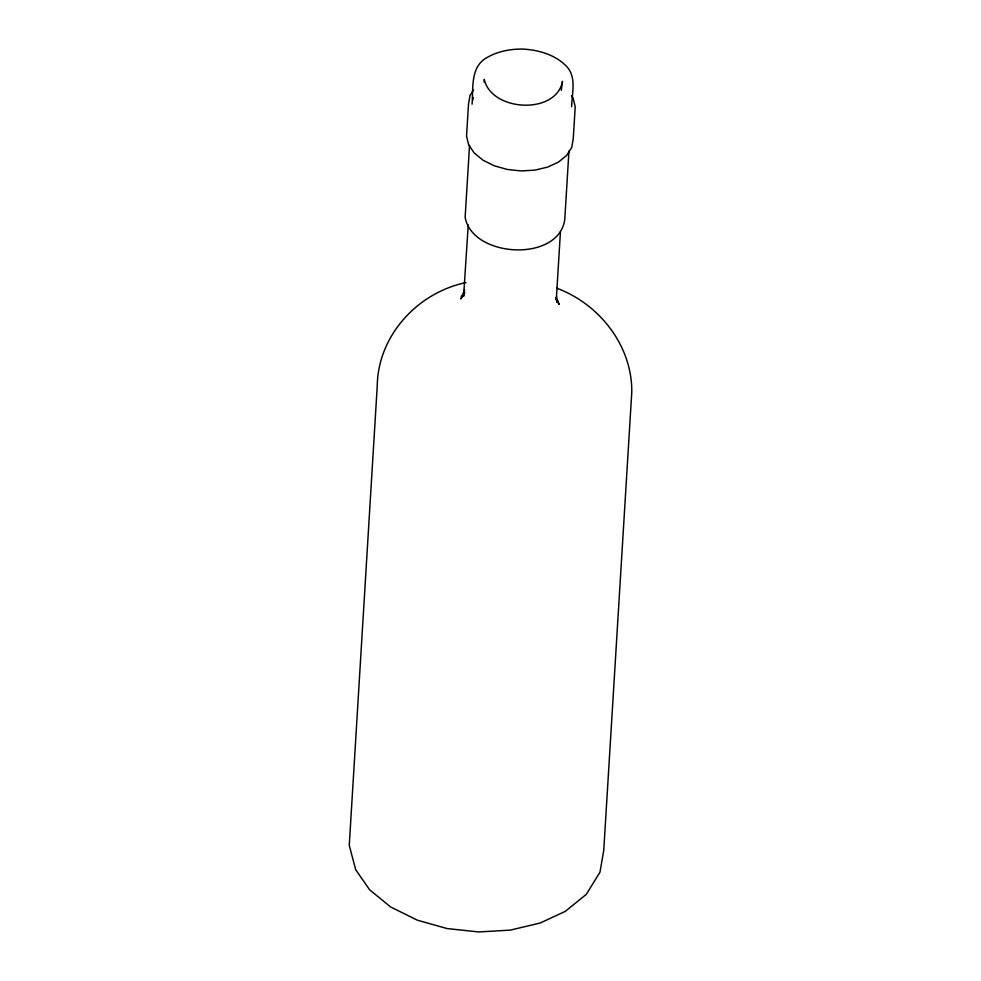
<?xml version="1.0" encoding="UTF-8"?>
<svg xmlns="http://www.w3.org/2000/svg" width="981" height="981" viewBox="0 0 981 981"><rect width="100%" height="100%" fill="white"/><g stroke="black" fill="none" stroke-linecap="round" stroke-linejoin="round"><path stroke-width="1.47" d="M469.543 145.396L465.141 217.23C472.106 257.795 558.459 262.773 564.749 219.707L568.955 150.927M472.057 104.194C473.369 87.91 470.071 66.487 487.385 57.327C497.992 51.282 510.169 49.038 522.272 49.05C538.091 49.81 554.412 54.396 565.963 65.739C577.073 76.739 571.886 92.974 571.653 106.659M468.244 224.907L463.584 296.409L464.381 291.909M484.087 82.11L484.258 79.314C491.101 111.503 556.129 115.341 562.542 81.264L561.267 90.375M560.445 231.675L556.57 295.023L557.134 302.393L555.871 297.255M472.756 100.172L473.234 97.487M464.589 290.069L460.825 298.947L464.761 292.73M473.615 89.811L470.009 95.488L468.501 104.096L466.539 136.138L468.673 144.845L474.289 153.048L483.02 160.197L494.265 165.789L507.251 169.455L521.107 170.939L534.866 170.142L547.619 167.113L558.483 162.073L566.711 155.354L571.751 147.408L573.26 138.787L575.209 106.757L573.088 98.039L571.482 95.697M463.572 294.141L461.242 296.495L463.339 294.778M465.926 282.626C417.636 292.571 377.881 335.637 377.244 385.938L349.261 845.352L355.686 869.693L369.665 889.841L390.757 907.033L417.33 920.178L447.054 928.553L478.74 931.95L510.255 930.123L540.151 923.035L565.264 911.374L586.27 894.39L599.967 872.207L603.756 850.331L631.776 392.265C632.34 345.888 599.501 304.085 556.803 288.218M555.528 299.058L557.87 300.983L555.638 298.837M556.889 300.959L559.244 304.392L556.153 298.101"/></g></svg>
